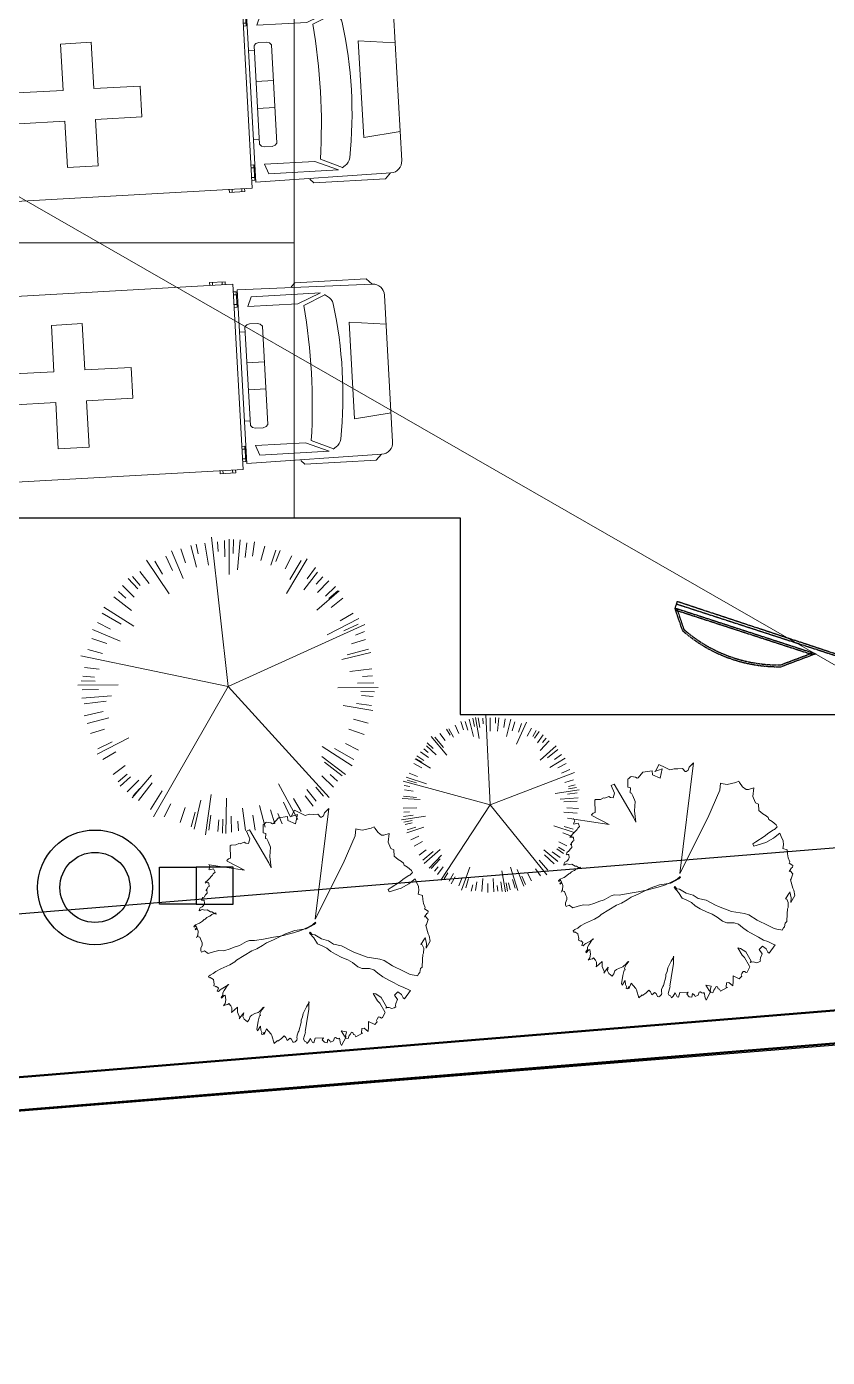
# Model space of a CAD drawing. Header units: millimetres. Extents: x 2402294 to 3337895, y 3394997 to 3969149.
# Drawn here: x 2477265 to 2485420, y 3441571 to 3455118 of the extents above; entities that cross this region are included whole.
import ezdxf

# ---------------------------------------------------------------- set-up
doc = ezdxf.new("R2010")
doc.units = ezdxf.units.MM
doc.header["$MEASUREMENT"] = 0
doc.linetypes.add('HIDDEN', pattern=[0.375, 0.25, -0.125])
for name, color, linetype in [('2', 2, 'HIDDEN'), ('EP', 20, 'Continuous'), ('FANCE', 25, 'Continuous'), ('ups wire', 3, 'Continuous')]:
    doc.layers.add(name, color=color, linetype=linetype)
for name, color, linetype, lineweight in [('Boundary', 250, 'Continuous', 50), ('electrical poles', 10, 'Continuous', 5), ('Furniture Hospital-0.09', 44, 'Continuous', 9), ('greenery', 82, 'Continuous', 5), ('landscape', 155, 'Continuous', 20), ('planters', 107, 'Continuous', 20)]:
    doc.layers.add(name, color=color, linetype=linetype, lineweight=lineweight)

# ---------------------------------------------------------------- blocks, each defined once
blk = doc.blocks.new('PLANT-48-flat-9-flat-1-flat-1-flat-1')
at = {"layer": 'greenery', "ltscale": 5}
for p, q in [((36, -19), (-133, 1501)), ((-421, 1080), (-540, 1361)), ((-443, 1380), (-398, 1239)), ((-343, 1414), (-286, 1196)), ((-290, 1428), (-269, 1331)), ((-200, 1439), (-163, 1215)), ((-71, 1452), (-65, 1353)), ((1, 1467), (3, 1301)), ((46, 1119), (49, 1481)), ((93, 1475), (88, 1334)), ((134, 1169), (159, 1473)), ((229, 1443), (209, 1292)), ((306, 1454), (284, 1307)), ((411, 1410), (371, 1261)), ((524, 1367), (471, 1214)), ((567, 1364), (522, 1254)), ((-565, 924), (-794, 1266)), ((-709, 1257), (-632, 1123)), ((-599, 1306), (-528, 1161)), ((686, 1309), (618, 1178)), ((630, 928), (841, 1281)), ((781, 1262), (667, 1068)), ((-936, 1099), (-859, 1008)), ((-861, 1152), (-768, 1030)), ((947, 1143), (807, 965)), ((926, 1191), (843, 1077)), ((1000, 1097), (934, 1022)), ((-1039, 1007), (-921, 891)), ((-980, 1078), (-884, 975)), ((939, 756), (1169, 955)), ((1062, 1056), (946, 938)), ((1132, 997), (1030, 901)), ((1154, 953), (1062, 876)), ((-1126, 892), (-948, 753)), ((-1080, 946), (-1005, 880)), ((1206, 878), (1085, 785)), ((-1245, 726), (-1051, 613)), ((-923, 594), (-1228, 789)), ((1311, 726), (1177, 649)), ((-1064, 442), (-1345, 559)), ((-1292, 632), (-1161, 564)), ((36, -19), (1429, 611)), ((1046, 505), (1367, 672)), ((1361, 616), (1215, 545)), ((-1350, 470), (-1197, 417)), ((1435, 460), (1293, 415)), ((1427, 539), (1334, 504)), ((36, -19), (-1462, 291)), ((-1393, 356), (-1244, 317)), ((1196, 255), (1492, 325)), ((1468, 360), (1250, 303)), ((-1426, 175), (-1275, 155)), ((1502, 159), (1277, 131)), ((-1458, 38), (-1317, 34)), ((-1442, 85), (-1323, 75)), ((1521, 16), (1356, 14)), ((1506, 88), (1407, 82)), ((-1082, -4), (-1494, -7)), ((-1151, -114), (-1454, -140)), ((-1450, -53), (-1284, -52)), ((36, -19), (-722, -1347)), ((36, -19), (1065, -1150)), ((1154, -33), (1565, -30)), ((1529, -76), (1389, -71)), ((1513, -122), (1394, -112)), ((-1430, -196), (-1205, -168)), ((1210, -215), (1511, -264)), ((1498, -212), (1346, -192)), ((-1430, -320), (-1237, -276)), ((-1397, -397), (-1179, -340)), ((1464, -394), (1315, -354)), ((-1363, -497), (-1222, -453)), ((1421, -507), (1268, -454)), ((-975, -543), (-1296, -709)), ((-1289, -653), (-1144, -583)), ((995, -632), (1300, -827)), ((1316, -764), (1122, -650)), ((1364, -669), (1232, -601)), ((-1240, -764), (-1106, -686)), ((990, -732), (1234, -915)), ((1198, -930), (1019, -790)), ((-1135, -916), (-1013, -823)), ((-1082, -990), (-991, -913)), ((-1061, -1035), (-958, -938)), ((-742, -922), (-941, -1153)), ((1110, -1045), (992, -929)), ((1151, -983), (1077, -917)), ((-990, -1093), (-874, -975)), ((-929, -1134), (-863, -1060)), ((-875, -1181), (-736, -1002)), ((-754, -1272), (-634, -1082)), ((550, -1012), (747, -1373)), ((932, -1189), (840, -1068)), ((1007, -1137), (930, -1045)), ((-615, -1347), (-547, -1215)), ((-240, -1176), (-309, -1473)), ((-137, -1121), (-192, -1529)), ((20, -1157), (15, -1518)), ((670, -1344), (600, -1198)), ((781, -1294), (703, -1160)), ((902, -1238), (821, -1134)), ((-453, -1404), (-400, -1251)), ((-340, -1447), (-300, -1298)), ((-158, -1481), (-138, -1329)), ((70, -1504), (69, -1339)), ((213, -1485), (185, -1260)), ((314, -1481), (288, -1331)), ((414, -1451), (357, -1233)), ((514, -1418), (470, -1276)), ((587, -1417), (542, -1314)), ((-68, -1496), (-58, -1377)), ((-21, -1512), (-17, -1372)), ((142, -1489), (136, -1390))]:
    blk.add_line(p, q, dxfattribs=at)
blk = doc.blocks.new('PLANT-48-flat-8-flat-1-flat-3-flat-1')
at = {"layer": 'greenery', "ltscale": 5}
for p, q in [((-533, 1387), (-488, 1246)), ((-456, 1388), (-412, 1242)), ((-318, 1133), (-391, 1429)), ((-326, 1442), (-299, 1303)), ((-223, 1098), (-284, 1455)), ((-235, 1448), (-209, 1284)), ((-161, 1445), (-151, 1346)), ((-32, -24), (-108, 1503)), ((-32, 1452), (-33, 1226)), ((59, 1456), (54, 1357)), ((114, 1450), (92, 1226)), ((218, 1433), (196, 1286)), ((244, 1133), (317, 1429)), ((383, 1385), (337, 1230)), ((411, 1002), (582, 1376)), ((-769, 817), (-1034, 1131)), ((-886, 1183), (-797, 1064)), ((-777, 1257), (-715, 1155)), ((-735, 1266), (-658, 1124)), ((-630, 1327), (-567, 1186)), ((500, 1354), (445, 1209)), ((667, 1274), (595, 1139)), ((749, 1234), (688, 1132)), ((796, 1220), (717, 1103)), ((865, 1160), (768, 1026)), ((-1162, 924), (-1085, 861)), ((-1117, 978), (-951, 824)), ((-1103, 1028), (-1003, 929)), ((-972, 1121), (-828, 948)), ((970, 1060), (816, 894)), ((817, 733), (1087, 974)), ((915, 1105), (853, 1029)), ((1113, 915), (940, 772)), ((-1048, 597), (-1306, 757)), ((-1290, 757), (-1188, 696)), ((-1276, 805), (-1160, 726)), ((-1216, 874), (-1083, 776)), ((980, 605), (1239, 766)), ((1175, 829), (1056, 741)), ((1258, 678), (1116, 602)), ((-1410, 509), (-1266, 453)), ((-1331, 675), (-1196, 603)), ((-32, -24), (1397, 520)), ((1319, 573), (1177, 510)), ((-32, -24), (-1508, 376)), ((-1495, 305), (-1397, 286)), ((-1490, 226), (-1343, 205)), ((-1113, 333), (-1457, 446)), ((-1441, 391), (-1286, 345)), ((1069, 168), (1476, 230)), ((1380, 399), (1234, 355)), ((1410, 313), (1294, 284)), ((1433, 270), (1295, 243)), ((-1221, 62), (-1525, 84)), ((-1506, 122), (-1282, 100)), ((1154, 70), (1458, 93)), ((1443, 34), (1217, 25)), ((1440, 178), (1276, 153)), ((-1134, -216), (-1541, -278)), ((-1508, -82), (-1281, -74)), ((-1504, -226), (-1341, -201)), ((-1501, -153), (-1402, -143)), ((-32, -24), (-869, -1304)), ((-32, -24), (927, -1216)), ((1442, -170), (1218, -149)), ((1463, -89), (1265, -76)), ((-1498, -318), (-1360, -291)), ((-1475, -361), (-1359, -332)), ((-1161, -404), (-1450, -500)), ((-1445, -448), (-1298, -404)), ((1048, -381), (1392, -494)), ((1377, -440), (1222, -393)), ((1425, -274), (1278, -253)), ((-1383, -622), (-1242, -559)), ((-1322, -727), (-1180, -650)), ((1266, -723), (1131, -651)), ((1346, -557), (1201, -502)), ((-1240, -878), (-1121, -789)), ((-1178, -963), (-1004, -820)), ((-882, -782), (-1152, -1023)), ((-861, -880), (-1072, -1100)), ((879, -792), (1112, -989)), ((1052, -1027), (886, -872)), ((1152, -922), (1018, -824)), ((1212, -853), (1095, -774)), ((1226, -806), (1123, -744)), ((-1035, -1108), (-880, -942)), ((-980, -1154), (-917, -1077)), ((-930, -1208), (-832, -1075)), ((-382, -1086), (-519, -1474)), ((313, -1085), (433, -1479)), ((424, -1123), (539, -1405)), ((821, -1232), (733, -1113)), ((947, -1136), (798, -967)), ((1097, -972), (1020, -909)), ((-814, -1282), (-752, -1180)), ((-732, -1323), (-659, -1188)), ((-694, -1366), (-630, -1250)), ((-565, -1402), (-510, -1257)), ((-448, -1433), (-401, -1278)), ((-283, -1482), (-261, -1335)), ((-178, -1498), (-157, -1274)), ((26, -1500), (17, -1273)), ((170, -1496), (145, -1333)), ((164, -1145), (227, -1501)), ((261, -1490), (235, -1351)), ((305, -1466), (276, -1351)), ((391, -1437), (347, -1290)), ((565, -1375), (502, -1234)), ((670, -1314), (593, -1172)), ((-354, -1492), (-326, -1384)), ((-75, -1512), (-72, -1360)), ((96, -1493), (86, -1394))]:
    blk.add_line(p, q, dxfattribs=at)
blk = doc.blocks.new('A$C01AF3ADE')
at = {"layer": 'Furniture Hospital-0.09'}
for p, q in [((15, 975), (1815, 975)), ((15, 15), (15, 975)), ((135, 990), (55, 990)), ((55, 990), (55, 975)), ((70, 990), (70, 975)), ((120, 975), (120, 990)), ((135, 975), (135, 990)), ((1695, 975), (1695, 990)), ((1695, 990), (1775, 990)), ((1710, 975), (1710, 990)), ((1760, 990), (1760, 975)), ((1775, 990), (1775, 975)), ((1815, 975), (1815, 15)), ((2115, 945), (2135, 965)), ((2135, 965), (2505, 965)), ((2505, 965), (2534.2, 935.8)), ((0, 935), (0, 855)), ((15, 935), (0, 935)), ((15, 920), (0, 920)), ((1815, 935), (1830, 935)), ((1815, 920), (1830, 920)), ((1830, 935), (1830, 855)), ((1835, 945), (2535.8, 935.8)), ((1835, 45), (1835, 945)), ((1885, 855), (1905, 905)), ((1905, 905), (2265, 905)), ((2265, 905), (2145, 855)), ((2285, 895), (2300.8, 884.9)), ((0, 870), (15, 870)), ((0, 855), (15, 855)), ((1830, 870), (1815, 870)), ((1830, 855), (1815, 855)), ((2145, 855), (1885, 855)), ((2175, 845), (2287.7, 893.3)), ((2595, 875.8), (2595, 114.2)), ((865, 815), (1025, 815)), ((865, 575), (865, 815)), ((1025, 815), (1025, 575)), ((1865, 750.8), (1875, 760.8)), ((1875, 760.8), (1890, 765.8)), ((1890, 765.8), (1930, 765.8)), ((1945, 760.8), (1930, 765.8)), ((1955, 750.8), (1945, 760.8)), ((1835, 725), (1865, 725)), ((1865, 750), (1865, 240)), ((1955, 750), (1955, 240)), ((2405, 745), (2595, 725)), ((2405, 745), (2405, 245)), ((625, 575), (865, 575)), ((625, 415), (625, 575)), ((1025, 575), (1265, 575)), ((1265, 575), (1265, 415)), ((1955, 565), (1865, 565)), ((865, 415), (625, 415)), ((865, 175), (865, 415)), ((1025, 415), (1025, 175)), ((1265, 415), (1025, 415)), ((1955, 425), (1865, 425)), ((1835, 265), (1865, 265)), ((1865, 240), (1875, 230)), ((1875, 230), (1890, 225)), ((1890, 225), (1930, 225)), ((1945, 230), (1930, 225)), ((1955, 240), (1945, 230)), ((2405, 245), (2595, 265)), ((1025, 175), (865, 175)), ((2175, 145), (2287.7, 96.7)), ((0, 135), (15, 135)), ((0, 55), (0, 135)), ((0, 120), (15, 120)), ((15, 70), (0, 70)), ((1830, 135), (1815, 135)), ((1830, 120), (1815, 120)), ((1815, 70), (1830, 70)), ((1830, 55), (1830, 135)), ((1885, 135), (1905, 85)), ((2145, 135), (1885, 135)), ((1905, 85), (2265, 85)), ((2265, 85), (2145, 135)), ((2285, 95), (2300.8, 105.1)), ((15, 55), (0, 55)), ((1815, 15), (15, 15)), ((55, 0), (55, 15)), ((135, 0), (55, 0)), ((70, 0), (70, 15)), ((120, 15), (120, 0)), ((135, 15), (135, 0)), ((1695, 15), (1695, 0)), ((1695, 0), (1775, 0)), ((1710, 15), (1710, 0)), ((1760, 0), (1760, 15)), ((1775, 0), (1775, 15)), ((1815, 55), (1830, 55)), ((1835, 45), (2535.8, 54.2)), ((2115, 45), (2135, 25)), ((2135, 25), (2505, 25)), ((2505, 25), (2534.2, 54.2))]:
    blk.add_line(p, q, dxfattribs=at)
for centre, radius, start, end in [((2535, 875.8), 60, 0, 89.24615), ((-877.5, 495), 3072.5, 353.45902, 6.54098), ((2268.6, 834.3), 60, 10.7953, 57.52881), ((103.2, 495), 2251.8, 351.04413, 8.95587), ((2268.6, 155.7), 60, 302.47119, 349.2047), ((2535, 114.2), 60, 270.75385, 0)]:
    blk.add_arc(centre, radius, start, end, dxfattribs=at)
blk = doc.blocks.new('tr-flat-10-flat-1-flat-1-flat-1')
at = {"layer": 'greenery', "color": 3, "ltscale": 5}
for p, q in [((473798, -1752975), (473765, -1753041)), ((473798, -1752975), (473765, -1753041)), ((473861, -1753007), (473798, -1752975)), ((473861, -1753007), (473798, -1752975)), ((474011, -1754084), (474148, -1752958)), ((474011, -1754084), (474148, -1752958)), ((474148, -1752958), (474105, -1753002)), ((474148, -1752958), (474105, -1753002)), ((474148, -1752958), (474148, -1752958)), ((474148, -1752958), (474148, -1752958)), ((473490, -1753118), (473480, -1753123)), ((473490, -1753118), (473480, -1753123)), ((473480, -1753123), (473480, -1753207)), ((473480, -1753123), (473480, -1753207)), ((473480, -1753123), (473480, -1753123)), ((473480, -1753123), (473480, -1753123)), ((473508, -1753102), (473490, -1753118)), ((473508, -1753102), (473490, -1753118)), ((473518, -1753098), (473508, -1753102)), ((473518, -1753098), (473508, -1753102)), ((473559, -1753105), (473518, -1753098)), ((473559, -1753105), (473518, -1753098)), ((473575, -1753115), (473559, -1753105)), ((473575, -1753115), (473559, -1753105)), ((473586, -1753111), (473575, -1753115)), ((473586, -1753111), (473575, -1753115)), ((473635, -1753055), (473586, -1753111)), ((473635, -1753055), (473586, -1753111)), ((473727, -1753040), (473635, -1753055)), ((473727, -1753040), (473635, -1753055)), ((473733, -1753080), (473727, -1753040)), ((473733, -1753080), (473727, -1753040)), ((473809, -1753114), (473733, -1753080)), ((473809, -1753114), (473733, -1753080)), ((473754, -1753045), (473830, -1753021)), ((473754, -1753045), (473830, -1753021)), ((473765, -1753041), (473754, -1753045)), ((473765, -1753041), (473754, -1753045)), ((473754, -1753045), (473754, -1753045)), ((473754, -1753045), (473754, -1753045)), ((473830, -1753021), (473809, -1753114)), ((473830, -1753021), (473809, -1753114)), ((473908, -1753029), (473861, -1753007)), ((473908, -1753029), (473861, -1753007)), ((473952, -1753018), (473908, -1753029)), ((473952, -1753018), (473908, -1753029)), ((473989, -1753019), (473952, -1753018)), ((473989, -1753019), (473952, -1753018)), ((474037, -1753015), (473989, -1753019)), ((474037, -1753015), (473989, -1753019)), ((474063, -1753046), (474037, -1753015)), ((474063, -1753046), (474037, -1753015)), ((474076, -1753048), (474063, -1753046)), ((474076, -1753048), (474063, -1753046)), ((474094, -1753032), (474076, -1753048)), ((474094, -1753032), (474076, -1753048)), ((474105, -1753002), (474094, -1753032)), ((474105, -1753002), (474094, -1753032)), ((473342, -1753175), (473311, -1753188)), ((473342, -1753175), (473311, -1753188)), ((473311, -1753188), (473346, -1753266)), ((473311, -1753188), (473346, -1753266)), ((473311, -1753188), (473311, -1753188)), ((473311, -1753188), (473311, -1753188)), ((473346, -1753266), (473330, -1753315)), ((473346, -1753266), (473330, -1753315)), ((473539, -1753512), (473342, -1753175)), ((473539, -1753512), (473342, -1753175)), ((473342, -1753175), (473342, -1753175)), ((473342, -1753175), (473342, -1753175)), ((473480, -1753207), (473507, -1753213)), ((473480, -1753207), (473507, -1753213)), ((473507, -1753213), (473505, -1753264)), ((473507, -1753213), (473505, -1753264)), ((473505, -1753264), (473518, -1753267)), ((473505, -1753264), (473518, -1753267)), ((473518, -1753267), (473531, -1753295)), ((473518, -1753267), (473531, -1753295)), ((474418, -1753238), (474295, -1753520)), ((474418, -1753238), (474295, -1753520)), ((474424, -1753167), (474418, -1753238)), ((474424, -1753167), (474418, -1753238)), ((474424, -1753167), (474424, -1753167)), ((474424, -1753167), (474424, -1753167)), ((474451, -1753172), (474424, -1753167)), ((474424, -1753167), (474424, -1753167)), ((474424, -1753167), (474424, -1753167)), ((474451, -1753172), (474424, -1753167)), ((474491, -1753180), (474451, -1753172)), ((474491, -1753180), (474451, -1753172)), ((474536, -1753169), (474491, -1753180)), ((474536, -1753169), (474491, -1753180)), ((474580, -1753158), (474536, -1753169)), ((474580, -1753158), (474536, -1753169)), ((474536, -1753169), (474536, -1753169)), ((474536, -1753169), (474536, -1753169)), ((474611, -1753145), (474580, -1753158)), ((474611, -1753145), (474580, -1753158)), ((474618, -1753159), (474611, -1753145)), ((474618, -1753159), (474611, -1753145)), ((474650, -1753204), (474618, -1753159)), ((474650, -1753204), (474618, -1753159)), ((474686, -1753231), (474650, -1753204)), ((474686, -1753231), (474650, -1753204)), ((474710, -1753229), (474686, -1753231)), ((474710, -1753229), (474686, -1753231)), ((474765, -1753213), (474710, -1753229)), ((474765, -1753213), (474710, -1753229)), ((474754, -1753302), (474765, -1753213)), ((474754, -1753302), (474765, -1753213)), ((473153, -1753333), (473143, -1753338)), ((473153, -1753333), (473143, -1753338)), ((473143, -1753338), (473148, -1753463)), ((473143, -1753338), (473148, -1753463)), ((473201, -1753330), (473153, -1753333)), ((473201, -1753330), (473153, -1753333)), ((473232, -1753316), (473201, -1753330)), ((473232, -1753316), (473201, -1753330)), ((473245, -1753319), (473232, -1753316)), ((473245, -1753319), (473232, -1753316)), ((473287, -1753301), (473245, -1753319)), ((473287, -1753301), (473245, -1753319)), ((473303, -1753310), (473287, -1753301)), ((473303, -1753310), (473287, -1753301)), ((473330, -1753315), (473303, -1753310)), ((473330, -1753315), (473303, -1753310)), ((473531, -1753295), (473556, -1753352)), ((473531, -1753295), (473556, -1753352)), ((473556, -1753352), (473548, -1753448)), ((473556, -1753352), (473548, -1753448)), ((474761, -1753317), (474754, -1753302)), ((474761, -1753317), (474754, -1753302)), ((474782, -1753366), (474761, -1753317)), ((474782, -1753366), (474761, -1753317)), ((474812, -1753379), (474782, -1753366)), ((474812, -1753379), (474782, -1753366)), ((474816, -1753444), (474812, -1753379)), ((474816, -1753444), (474812, -1753379)), ((472928, -1753525), (472941, -1753553)), ((472932, -1753532), (472928, -1753525)), ((472928, -1753525), (472941, -1753553)), ((472932, -1753532), (472928, -1753525)), ((473289, -1753587), (472932, -1753532)), ((473289, -1753587), (472932, -1753532)), ((473127, -1753472), (473110, -1753488)), ((473127, -1753472), (473110, -1753488)), ((473110, -1753488), (473113, -1753495)), ((473110, -1753488), (473113, -1753495)), ((473113, -1753495), (473289, -1753587)), ((473113, -1753495), (473289, -1753587)), ((473148, -1753463), (473127, -1753472)), ((473148, -1753463), (473127, -1753472)), ((473561, -1753562), (473539, -1753512)), ((473561, -1753562), (473539, -1753512)), ((473548, -1753448), (473561, -1753562)), ((473548, -1753448), (473561, -1753562)), ((474295, -1753520), (474011, -1754084)), ((474295, -1753520), (474011, -1754084)), ((474856, -1753478), (474816, -1753444)), ((474856, -1753478), (474816, -1753444)), ((474889, -1753497), (474856, -1753478)), ((474889, -1753497), (474856, -1753478)), ((474909, -1753514), (474889, -1753497)), ((474909, -1753514), (474889, -1753497)), ((474918, -1753536), (474909, -1753514)), ((474918, -1753536), (474909, -1753514)), ((474951, -1753555), (474918, -1753536)), ((474951, -1753555), (474918, -1753536)), ((472965, -1753636), (472922, -1753680)), ((472965, -1753636), (472922, -1753680)), ((472941, -1753553), (472926, -1753576)), ((472941, -1753553), (472926, -1753576)), ((472926, -1753576), (472930, -1753584)), ((472926, -1753576), (472930, -1753584)), ((472930, -1753584), (472974, -1753573)), ((472930, -1753584), (472974, -1753573)), ((472972, -1753624), (472965, -1753636)), ((472972, -1753624), (472965, -1753636)), ((472965, -1753636), (472965, -1753636)), ((472965, -1753636), (472965, -1753636)), ((472990, -1753608), (472972, -1753624)), ((472990, -1753608), (472972, -1753624)), ((472974, -1753573), (472977, -1753580)), ((472974, -1753573), (472977, -1753580)), ((472977, -1753580), (472990, -1753608)), ((472977, -1753580), (472990, -1753608)), ((474870, -1753709), (474916, -1753672)), ((474870, -1753709), (474916, -1753672)), ((474916, -1753672), (474965, -1753642)), ((474916, -1753672), (474965, -1753642)), ((474990, -1753589), (474951, -1753555)), ((474990, -1753589), (474951, -1753555)), ((474965, -1753642), (474975, -1753638)), ((474965, -1753642), (474975, -1753638)), ((474975, -1753638), (475000, -1753610)), ((474975, -1753638), (475000, -1753610)), ((475028, -1753674), (474982, -1753711)), ((475028, -1753674), (474982, -1753711)), ((475000, -1753610), (474990, -1753589)), ((475000, -1753610), (474990, -1753589)), ((475043, -1753709), (475028, -1753674)), ((475043, -1753709), (475028, -1753674)), ((472922, -1753680), (472890, -1753719)), ((472922, -1753680), (472890, -1753719)), ((472894, -1753701), (472914, -1753717)), ((472894, -1753701), (472914, -1753717)), ((472905, -1753781), (472897, -1753792)), ((472905, -1753781), (472897, -1753792)), ((472897, -1753792), (472908, -1753788)), ((472897, -1753792), (472908, -1753788)), ((472919, -1753757), (472905, -1753781)), ((472919, -1753757), (472905, -1753781)), ((472905, -1753781), (472905, -1753781)), ((472905, -1753781), (472905, -1753781)), ((472908, -1753788), (472910, -1753821)), ((472908, -1753788), (472910, -1753821)), ((472914, -1753717), (472924, -1753713)), ((472914, -1753717), (472924, -1753713)), ((472914, -1753717), (472914, -1753717)), ((472914, -1753717), (472914, -1753717)), ((472930, -1753753), (472919, -1753757)), ((472930, -1753753), (472919, -1753757)), ((472919, -1753757), (472919, -1753757)), ((472919, -1753757), (472919, -1753757)), ((472919, -1753757), (472919, -1753757)), ((472919, -1753757), (472919, -1753757)), ((472919, -1753757), (472919, -1753757)), ((472919, -1753757), (472919, -1753757)), ((472924, -1753713), (472927, -1753720)), ((472924, -1753713), (472924, -1753713)), ((472924, -1753713), (472927, -1753720)), ((472924, -1753713), (472924, -1753713)), ((472927, -1753720), (472930, -1753753)), ((472927, -1753720), (472930, -1753753)), ((474755, -1753784), (474783, -1753764)), ((474755, -1753784), (474783, -1753764)), ((474765, -1753806), (474755, -1753784)), ((474765, -1753806), (474755, -1753784)), ((474885, -1753770), (474765, -1753806)), ((474885, -1753770), (474765, -1753806)), ((474783, -1753764), (474870, -1753709)), ((474783, -1753764), (474870, -1753709)), ((474965, -1753727), (474885, -1753770)), ((474965, -1753727), (474885, -1753770)), ((474982, -1753711), (474965, -1753727)), ((474982, -1753711), (474965, -1753727)), ((475062, -1753752), (475043, -1753709)), ((475062, -1753752), (475043, -1753709)), ((475059, -1753830), (475067, -1753792)), ((475059, -1753830), (475067, -1753792)), ((475067, -1753792), (475062, -1753752)), ((475067, -1753792), (475062, -1753752)), ((472860, -1753876), (472853, -1753888)), ((472860, -1753876), (472853, -1753888)), ((472853, -1753888), (472856, -1753895)), ((472853, -1753888), (472856, -1753895)), ((472856, -1753895), (472866, -1753891)), ((472856, -1753895), (472866, -1753891)), ((472856, -1753895), (472856, -1753895)), ((472856, -1753895), (472856, -1753895)), ((472867, -1753865), (472860, -1753876)), ((472867, -1753865), (472860, -1753876)), ((472866, -1753891), (472880, -1753893)), ((472866, -1753891), (472866, -1753891)), ((472866, -1753891), (472880, -1753893)), ((472866, -1753891), (472866, -1753891)), ((472878, -1753860), (472867, -1753865)), ((472878, -1753860), (472867, -1753865)), ((472875, -1753938), (472868, -1753949)), ((472875, -1753938), (472868, -1753949)), ((472882, -1753926), (472875, -1753938)), ((472882, -1753926), (472875, -1753938)), ((472892, -1753837), (472878, -1753860)), ((472892, -1753837), (472878, -1753860)), ((472880, -1753893), (472882, -1753926)), ((472880, -1753893), (472882, -1753926)), ((472882, -1753926), (472882, -1753926)), ((472882, -1753926), (472882, -1753926)), ((472910, -1753821), (472892, -1753837)), ((472910, -1753821), (472892, -1753837)), ((475102, -1753844), (475059, -1753830)), ((475102, -1753844), (475059, -1753830)), ((475107, -1753884), (475102, -1753844)), ((475107, -1753884), (475102, -1753844)), ((475113, -1753925), (475107, -1753884)), ((475113, -1753925), (475107, -1753884)), ((475131, -1753967), (475113, -1753925)), ((475131, -1753967), (475113, -1753925)), ((472832, -1753982), (472828, -1754000)), ((472832, -1753982), (472828, -1754000)), ((472828, -1754000), (472839, -1753996)), ((472828, -1754000), (472839, -1753996)), ((472840, -1753970), (472832, -1753982)), ((472840, -1753970), (472832, -1753982)), ((472832, -1753982), (472832, -1753982)), ((472832, -1753982), (472832, -1753982)), ((472839, -1753996), (472849, -1753991)), ((472839, -1753996), (472849, -1753991)), ((472860, -1753961), (472840, -1753970)), ((472860, -1753961), (472840, -1753970)), ((472849, -1753991), (472859, -1753987)), ((472849, -1753991), (472859, -1753987)), ((472849, -1753991), (472849, -1753991)), ((472849, -1753991), (472849, -1753991)), ((472859, -1753987), (472886, -1753992)), ((472859, -1753987), (472886, -1753992)), ((472868, -1753949), (472860, -1753961)), ((472868, -1753949), (472860, -1753961)), ((472886, -1753992), (472910, -1753990)), ((472886, -1753992), (472910, -1753990)), ((472907, -1754068), (472889, -1754084)), ((472907, -1754068), (472889, -1754084)), ((472928, -1754059), (472907, -1754068)), ((472928, -1754059), (472907, -1754068)), ((472910, -1753990), (472927, -1754000)), ((472910, -1753990), (472927, -1754000)), ((472927, -1754000), (472943, -1754009)), ((472927, -1754000), (472943, -1754009)), ((472938, -1754054), (472928, -1754059)), ((472938, -1754054), (472928, -1754059)), ((472928, -1754059), (472928, -1754059)), ((472928, -1754059), (472928, -1754059)), ((472956, -1754038), (472938, -1754054)), ((472956, -1754038), (472938, -1754054)), ((472943, -1754009), (472957, -1754012)), ((472943, -1754009), (472957, -1754012)), ((472997, -1754020), (472956, -1754038)), ((472997, -1754020), (472956, -1754038)), ((472957, -1754012), (472990, -1754031)), ((472957, -1754012), (472990, -1754031)), ((472990, -1754031), (473003, -1754034)), ((472990, -1754031), (473003, -1754034)), ((472997, -1754020), (472997, -1754020)), ((473003, -1754034), (472997, -1754020)), ((472997, -1754020), (472997, -1754020)), ((473003, -1754034), (472997, -1754020)), ((475124, -1753979), (475131, -1753967)), ((475124, -1753979), (475131, -1753967)), ((475160, -1754005), (475124, -1753979)), ((475160, -1754005), (475124, -1753979)), ((475124, -1754063), (475146, -1754029)), ((475124, -1754063), (475146, -1754029)), ((475134, -1754059), (475124, -1754063)), ((475134, -1754059), (475124, -1754063)), ((475160, -1754090), (475134, -1754059)), ((475160, -1754090), (475134, -1754059)), ((475146, -1754029), (475156, -1754024)), ((475146, -1754029), (475156, -1754024)), ((475156, -1754024), (475160, -1754005)), ((475156, -1754024), (475160, -1754005)), ((472792, -1754143), (472774, -1754159)), ((472792, -1754143), (472774, -1754159)), ((472774, -1754159), (472778, -1754166)), ((472774, -1754159), (472778, -1754166)), ((472778, -1754166), (472788, -1754162)), ((472778, -1754166), (472788, -1754162)), ((472804, -1754172), (472787, -1754188)), ((472804, -1754172), (472787, -1754188)), ((472787, -1754188), (472790, -1754195)), ((472787, -1754188), (472790, -1754195)), ((472788, -1754162), (472795, -1754150)), ((472788, -1754162), (472795, -1754150)), ((472790, -1754195), (472808, -1754179)), ((472790, -1754195), (472808, -1754179)), ((472823, -1754130), (472792, -1754143)), ((472823, -1754130), (472792, -1754143)), ((472795, -1754150), (472798, -1754157)), ((472795, -1754150), (472798, -1754157)), ((472798, -1754157), (472804, -1754172)), ((472798, -1754157), (472804, -1754172)), ((472808, -1754179), (472820, -1754207)), ((472808, -1754179), (472820, -1754207)), ((472820, -1754207), (472815, -1754252)), ((472820, -1754207), (472815, -1754252)), ((472833, -1754125), (472823, -1754130)), ((472833, -1754125), (472823, -1754130)), ((472861, -1754104), (472833, -1754125)), ((472861, -1754104), (472833, -1754125)), ((472879, -1754088), (472861, -1754104)), ((472879, -1754088), (472861, -1754104)), ((472889, -1754084), (472879, -1754088)), ((472889, -1754084), (472879, -1754088)), ((473803, -1754201), (473707, -1754234)), ((473803, -1754201), (473707, -1754234)), ((473789, -1754224), (473864, -1754199)), ((473789, -1754224), (473864, -1754199)), ((473919, -1754184), (473803, -1754201)), ((473919, -1754184), (473803, -1754201)), ((473864, -1754199), (473937, -1754168)), ((473864, -1754199), (473937, -1754168)), ((473999, -1754140), (473919, -1754184)), ((473999, -1754140), (473919, -1754184)), ((473937, -1754168), (473985, -1754138)), ((473937, -1754168), (473985, -1754138)), ((473951, -1754229), (473959, -1754217)), ((473951, -1754229), (473959, -1754217)), ((473959, -1754217), (473981, -1754241)), ((473959, -1754217), (473981, -1754241)), ((473985, -1754138), (474013, -1754117)), ((473985, -1754138), (474013, -1754117)), ((474017, -1754124), (473999, -1754140)), ((474017, -1754124), (473999, -1754140)), ((474013, -1754117), (474017, -1754124)), ((474013, -1754117), (474017, -1754124)), ((475138, -1754151), (475145, -1754139)), ((475138, -1754151), (475145, -1754139)), ((475138, -1754151), (475138, -1754151)), ((475161, -1754233), (475138, -1754151)), ((475138, -1754151), (475138, -1754151)), ((475161, -1754233), (475138, -1754151)), ((475145, -1754139), (475160, -1754090)), ((475145, -1754139), (475160, -1754090)), ((475160, -1754090), (475160, -1754090)), ((475160, -1754090), (475160, -1754090)), ((475160, -1754090), (475160, -1754090)), ((475160, -1754090), (475160, -1754090)), ((472800, -1754275), (472808, -1754263)), ((472808, -1754263), (472800, -1754275)), ((472800, -1754275), (472808, -1754263)), ((472808, -1754263), (472800, -1754275)), ((472815, -1754252), (472808, -1754263)), ((472815, -1754252), (472808, -1754263)), ((472808, -1754263), (472834, -1754269)), ((472808, -1754263), (472834, -1754269)), ((472834, -1754269), (472850, -1754304)), ((472834, -1754269), (472850, -1754304)), ((472858, -1754351), (472847, -1754382)), ((472858, -1754351), (472847, -1754382)), ((472850, -1754304), (472859, -1754325)), ((472850, -1754304), (472859, -1754325)), ((472859, -1754325), (472858, -1754351)), ((472859, -1754325), (472858, -1754351)), ((473241, -1754353), (473311, -1754314)), ((473241, -1754353), (473311, -1754314)), ((473311, -1754314), (473342, -1754301)), ((473311, -1754314), (473342, -1754301)), ((473342, -1754301), (473392, -1754304)), ((473342, -1754301), (473392, -1754304)), ((473392, -1754304), (473485, -1754289)), ((473392, -1754304), (473485, -1754289)), ((473475, -1754352), (473416, -1754387)), ((473475, -1754352), (473416, -1754387)), ((473514, -1754327), (473475, -1754352)), ((473514, -1754327), (473475, -1754352)), ((473485, -1754289), (473587, -1754270)), ((473485, -1754289), (473587, -1754270)), ((473586, -1754296), (473514, -1754327)), ((473586, -1754296), (473514, -1754327)), ((473707, -1754234), (473586, -1754296)), ((473707, -1754234), (473586, -1754296)), ((473587, -1754270), (473655, -1754257)), ((473587, -1754270), (473655, -1754257)), ((473655, -1754257), (473689, -1754250)), ((473655, -1754257), (473689, -1754250)), ((473689, -1754250), (473734, -1754239)), ((473689, -1754250), (473734, -1754239)), ((473734, -1754239), (473789, -1754224)), ((473734, -1754239), (473789, -1754224)), ((473997, -1754277), (473951, -1754229)), ((473997, -1754277), (473951, -1754229)), ((473981, -1754241), (474008, -1754246)), ((473981, -1754241), (474008, -1754246)), ((474035, -1754336), (473997, -1754277)), ((474035, -1754336), (473997, -1754277)), ((474008, -1754246), (474075, -1754285)), ((474008, -1754246), (474075, -1754285)), ((474082, -1754358), (474035, -1754336)), ((474082, -1754358), (474035, -1754336)), ((474075, -1754285), (474145, -1754305)), ((474075, -1754285), (474145, -1754305)), ((474145, -1754305), (474198, -1754341)), ((474145, -1754305), (474198, -1754341)), ((474198, -1754341), (474278, -1754357)), ((474198, -1754341), (474278, -1754357)), ((475086, -1754343), (475122, -1754284)), ((475086, -1754343), (475122, -1754284)), ((475099, -1754345), (475086, -1754343)), ((475099, -1754345), (475086, -1754343)), ((475115, -1754381), (475099, -1754345)), ((475115, -1754381), (475099, -1754345)), ((475122, -1754284), (475129, -1754273)), ((475122, -1754284), (475129, -1754273)), ((475129, -1754273), (475144, -1754334)), ((475129, -1754273), (475144, -1754334)), ((475139, -1754379), (475182, -1754309)), ((475139, -1754379), (475182, -1754309)), ((475144, -1754334), (475139, -1754379)), ((475144, -1754334), (475139, -1754379)), ((475171, -1754255), (475161, -1754233)), ((475171, -1754255), (475161, -1754233)), ((475182, -1754309), (475171, -1754255)), ((475182, -1754309), (475171, -1754255)), ((472847, -1754382), (472846, -1754407)), ((472847, -1754382), (472846, -1754407)), ((472846, -1754407), (472852, -1754422)), ((472846, -1754407), (472846, -1754407)), ((472846, -1754407), (472852, -1754422)), ((472846, -1754407), (472846, -1754407)), ((472847, -1754382), (472847, -1754382)), ((472847, -1754382), (472847, -1754382)), ((472852, -1754422), (472883, -1754408)), ((472852, -1754422), (472883, -1754408)), ((472852, -1754422), (472852, -1754422)), ((472852, -1754422), (472852, -1754422)), ((472883, -1754408), (472919, -1754435)), ((472883, -1754408), (472919, -1754435)), ((472919, -1754435), (472974, -1754419)), ((472919, -1754435), (472974, -1754419)), ((472974, -1754419), (473029, -1754404)), ((472974, -1754419), (473029, -1754404)), ((473029, -1754404), (473080, -1754407)), ((473029, -1754404), (473080, -1754407)), ((473080, -1754407), (473145, -1754387)), ((473080, -1754407), (473145, -1754387)), ((473145, -1754387), (473186, -1754369)), ((473145, -1754387), (473186, -1754369)), ((473186, -1754369), (473241, -1754353)), ((473186, -1754369), (473241, -1754353)), ((473364, -1754409), (473208, -1754503)), ((473364, -1754409), (473208, -1754503)), ((473416, -1754387), (473364, -1754409)), ((473416, -1754387), (473364, -1754409)), ((474128, -1754380), (474082, -1754358)), ((474128, -1754380), (474082, -1754358)), ((474168, -1754414), (474128, -1754380)), ((474168, -1754414), (474128, -1754380)), ((474217, -1754443), (474168, -1754414)), ((474217, -1754443), (474168, -1754414)), ((474281, -1754475), (474217, -1754443)), ((474281, -1754475), (474217, -1754443)), ((474278, -1754357), (474375, -1754408)), ((474278, -1754357), (474375, -1754408)), ((474341, -1754499), (474281, -1754475)), ((474341, -1754499), (474281, -1754475)), ((474375, -1754408), (474405, -1754420)), ((474375, -1754408), (474405, -1754420)), ((474405, -1754420), (474538, -1754472)), ((474405, -1754420), (474538, -1754472)), ((474538, -1754472), (474670, -1754491)), ((474538, -1754472), (474670, -1754491)), ((475103, -1754496), (475106, -1754444)), ((475103, -1754496), (475106, -1754444)), ((475106, -1754444), (475113, -1754432)), ((475106, -1754444), (475113, -1754432)), ((475113, -1754432), (475115, -1754381)), ((475113, -1754432), (475115, -1754381)), ((473000, -1754619), (472972, -1754640)), ((473000, -1754619), (472972, -1754640)), ((473049, -1754590), (473000, -1754619)), ((473049, -1754590), (473000, -1754619)), ((473142, -1754549), (473049, -1754590)), ((473142, -1754549), (473049, -1754590)), ((473191, -1754519), (473142, -1754549)), ((473191, -1754519), (473142, -1754549)), ((473208, -1754503), (473191, -1754519)), ((473208, -1754503), (473191, -1754519)), ((474390, -1754528), (474341, -1754499)), ((474390, -1754528), (474341, -1754499)), ((474446, -1754571), (474390, -1754528)), ((474446, -1754571), (474390, -1754528)), ((474490, -1754586), (474446, -1754571)), ((474490, -1754586), (474446, -1754571)), ((474564, -1754588), (474490, -1754586)), ((474564, -1754588), (474490, -1754586)), ((474608, -1754602), (474564, -1754588)), ((474608, -1754602), (474564, -1754588)), ((474647, -1754636), (474608, -1754602)), ((474647, -1754636), (474608, -1754602)), ((474670, -1754491), (474713, -1754506)), ((474670, -1754491), (474713, -1754506)), ((474713, -1754506), (474799, -1754561)), ((474713, -1754506), (474799, -1754561)), ((474799, -1754561), (474909, -1754615)), ((474799, -1754561), (474909, -1754615)), ((474909, -1754615), (474972, -1754646)), ((474909, -1754615), (474972, -1754646)), ((475075, -1754627), (475083, -1754589)), ((475075, -1754627), (475083, -1754589)), ((475083, -1754589), (475100, -1754573)), ((475083, -1754589), (475100, -1754573)), ((475083, -1754589), (475083, -1754589)), ((475083, -1754589), (475083, -1754589)), ((475083, -1754589), (475083, -1754589)), ((475083, -1754589), (475083, -1754589)), ((475100, -1754573), (475103, -1754496)), ((475100, -1754573), (475103, -1754496)), ((475103, -1754496), (475103, -1754496)), ((475103, -1754496), (475103, -1754496)), ((472941, -1754654), (472924, -1754670)), ((472941, -1754654), (472924, -1754670)), ((472924, -1754670), (472930, -1754684)), ((472924, -1754670), (472924, -1754670)), ((472924, -1754670), (472930, -1754684)), ((472924, -1754670), (472924, -1754670)), ((472930, -1754684), (472940, -1754680)), ((472930, -1754684), (472940, -1754680)), ((472940, -1754680), (472973, -1754699)), ((472940, -1754680), (472940, -1754680)), ((472940, -1754680), (472973, -1754699)), ((472940, -1754680), (472940, -1754680)), ((472972, -1754640), (472941, -1754654)), ((472972, -1754640), (472941, -1754654)), ((472973, -1754699), (472982, -1754746)), ((472973, -1754699), (472982, -1754746)), ((472982, -1754746), (472977, -1754765)), ((472982, -1754746), (472977, -1754765)), ((473120, -1754753), (473084, -1754811)), ((473120, -1754753), (473084, -1754811)), ((473103, -1754769), (473131, -1754749)), ((473103, -1754769), (473131, -1754749)), ((473131, -1754749), (473120, -1754753)), ((473131, -1754749), (473120, -1754753)), ((474700, -1754672), (474647, -1754636)), ((474700, -1754672), (474647, -1754636)), ((474766, -1754711), (474700, -1754672)), ((474766, -1754711), (474700, -1754672)), ((474813, -1754733), (474766, -1754711)), ((474813, -1754733), (474766, -1754711)), ((474862, -1754762), (474813, -1754733)), ((474862, -1754762), (474813, -1754733)), ((474972, -1754646), (474999, -1754652)), ((474972, -1754646), (474999, -1754652)), ((474999, -1754652), (475039, -1754659)), ((474999, -1754652), (475039, -1754659)), ((475039, -1754659), (475053, -1754662)), ((475039, -1754659), (475039, -1754659)), ((475039, -1754659), (475053, -1754662)), ((475039, -1754659), (475039, -1754659)), ((475053, -1754662), (475067, -1754639)), ((475053, -1754662), (475067, -1754639)), ((475067, -1754639), (475075, -1754627)), ((475067, -1754639), (475075, -1754627)), ((472977, -1754765), (472991, -1754767)), ((472977, -1754765), (472977, -1754765)), ((472977, -1754765), (472991, -1754767)), ((472977, -1754765), (472977, -1754765)), ((472991, -1754767), (472994, -1754774)), ((472991, -1754767), (472994, -1754774)), ((472994, -1754774), (473004, -1754770)), ((472994, -1754774), (473004, -1754770)), ((473004, -1754770), (473024, -1754787)), ((473004, -1754770), (473024, -1754787)), ((473024, -1754787), (473013, -1754817)), ((473024, -1754787), (473013, -1754817)), ((473013, -1754817), (473026, -1754820)), ((473013, -1754817), (473026, -1754820)), ((473026, -1754820), (473044, -1754804)), ((473026, -1754820), (473044, -1754804)), ((473044, -1754804), (473054, -1754799)), ((473044, -1754804), (473054, -1754799)), ((473054, -1754799), (473103, -1754769)), ((473054, -1754799), (473103, -1754769)), ((473069, -1754860), (473054, -1754884)), ((473069, -1754860), (473054, -1754884)), ((473054, -1754884), (473057, -1754891)), ((473054, -1754884), (473057, -1754891)), ((473057, -1754891), (473082, -1754863)), ((473057, -1754891), (473082, -1754863)), ((473070, -1754835), (473069, -1754860)), ((473070, -1754835), (473069, -1754860)), ((473084, -1754811), (473070, -1754835)), ((473084, -1754811), (473070, -1754835)), ((473082, -1754863), (473092, -1754858)), ((473082, -1754863), (473092, -1754858)), ((473092, -1754858), (473101, -1754906)), ((473092, -1754858), (473101, -1754906)), ((474602, -1754842), (474628, -1754847)), ((474646, -1754916), (474602, -1754842)), ((474602, -1754842), (474628, -1754847)), ((474646, -1754916), (474602, -1754842)), ((474628, -1754847), (474681, -1754884)), ((474628, -1754847), (474681, -1754884)), ((474681, -1754884), (474735, -1754979)), ((474681, -1754884), (474735, -1754979)), ((474818, -1754858), (474853, -1754825)), ((474818, -1754858), (474853, -1754825)), ((474850, -1754903), (474818, -1754858)), ((474850, -1754903), (474818, -1754858)), ((474853, -1754825), (474889, -1754852)), ((474853, -1754825), (474889, -1754852)), ((474906, -1754777), (474862, -1754762)), ((474906, -1754777), (474862, -1754762)), ((474889, -1754852), (474905, -1754887)), ((474889, -1754852), (474905, -1754887)), ((474905, -1754887), (474921, -1754897)), ((474905, -1754887), (474921, -1754897)), ((474969, -1754809), (474906, -1754777)), ((474969, -1754809), (474906, -1754777)), ((474921, -1754897), (474982, -1754811)), ((474921, -1754897), (474982, -1754811)), ((474982, -1754811), (474969, -1754809)), ((474982, -1754811), (474969, -1754809)), ((473092, -1754943), (473078, -1754966)), ((473092, -1754943), (473078, -1754966)), ((473078, -1754966), (473088, -1754962)), ((473078, -1754966), (473088, -1754962)), ((473088, -1754962), (473122, -1754955)), ((473088, -1754962), (473122, -1754955)), ((473101, -1754906), (473092, -1754943)), ((473101, -1754906), (473092, -1754943)), ((473122, -1754955), (473130, -1754944)), ((473122, -1754955), (473130, -1754944)), ((473130, -1754944), (473152, -1754968)), ((473130, -1754944), (473152, -1754968)), ((473152, -1754968), (473162, -1754989)), ((473152, -1754968), (473162, -1754989)), ((473157, -1755034), (473220, -1754981)), ((473157, -1755034), (473220, -1754981)), ((473161, -1755015), (473157, -1755034)), ((473161, -1755015), (473157, -1755034)), ((473162, -1754989), (473161, -1755015)), ((473162, -1754989), (473161, -1755015)), ((473220, -1754981), (473218, -1755032)), ((473220, -1754981), (473218, -1755032)), ((473428, -1755034), (473438, -1755029)), ((473428, -1755034), (473438, -1755029)), ((473438, -1755029), (473456, -1755013)), ((473438, -1755029), (473456, -1755013)), ((473466, -1755008), (473447, -1755050)), ((473466, -1755008), (473447, -1755050)), ((473456, -1755013), (473481, -1754985)), ((473456, -1755013), (473481, -1754985)), ((473456, -1755013), (473456, -1755013)), ((473456, -1755013), (473456, -1755013)), ((473491, -1754981), (473466, -1755008)), ((473491, -1754981), (473466, -1755008)), ((473481, -1754985), (473491, -1754981)), ((473481, -1754985), (473491, -1754981)), ((473888, -1755044), (473921, -1754979)), ((473888, -1755044), (473921, -1754979)), ((473921, -1754979), (473950, -1754932)), ((473921, -1754979), (473950, -1754932)), ((473944, -1755002), (473922, -1755148)), ((473944, -1755002), (473922, -1755148)), ((473946, -1754951), (473944, -1755002)), ((473946, -1754951), (473944, -1755002)), ((473947, -1754925), (473946, -1754951)), ((473947, -1754925), (473946, -1754951)), ((473950, -1754932), (473947, -1754925)), ((473950, -1754932), (473947, -1754925)), ((474669, -1754940), (474646, -1754916)), ((474669, -1754940), (474646, -1754916)), ((474720, -1755028), (474669, -1754940)), ((474720, -1755028), (474669, -1754940)), ((474723, -1755035), (474720, -1755028)), ((474723, -1755035), (474720, -1755028)), ((474735, -1754979), (474728, -1754990)), ((474735, -1754979), (474728, -1754990)), ((474728, -1754990), (474738, -1754986)), ((474728, -1754990), (474738, -1754986)), ((474738, -1754986), (474762, -1754984)), ((474738, -1754986), (474762, -1754984)), ((474762, -1754984), (474792, -1754996)), ((474762, -1754984), (474792, -1754996)), ((474792, -1754996), (474813, -1754987)), ((474792, -1754996), (474813, -1754987)), ((474813, -1754987), (474833, -1754978)), ((474813, -1754987), (474833, -1754978)), ((474827, -1754964), (474831, -1754945)), ((474827, -1754964), (474831, -1754945)), ((474833, -1754978), (474827, -1754964)), ((474833, -1754978), (474827, -1754964)), ((474831, -1754945), (474850, -1754903)), ((474831, -1754945), (474850, -1754903)), ((474831, -1754945), (474831, -1754945)), ((474831, -1754945), (474831, -1754945)), ((473218, -1755032), (473242, -1755089)), ((473218, -1755032), (473242, -1755089)), ((473235, -1755101), (473242, -1755089)), ((473242, -1755089), (473235, -1755101)), ((473235, -1755101), (473242, -1755089)), ((473242, -1755089), (473235, -1755101)), ((473242, -1755089), (473282, -1755038)), ((473242, -1755089), (473282, -1755038)), ((473282, -1755038), (473274, -1755076)), ((473282, -1755038), (473274, -1755076)), ((473274, -1755076), (473280, -1755090)), ((473274, -1755076), (473280, -1755090)), ((473280, -1755090), (473286, -1755104)), ((473280, -1755090), (473286, -1755104)), ((473286, -1755104), (473322, -1755131)), ((473286, -1755104), (473322, -1755131)), ((473322, -1755131), (473329, -1755119)), ((473322, -1755131), (473329, -1755119)), ((473329, -1755119), (473337, -1755107)), ((473329, -1755119), (473337, -1755107)), ((473337, -1755107), (473348, -1755077)), ((473337, -1755107), (473348, -1755077)), ((473348, -1755077), (473366, -1755061)), ((473348, -1755077), (473366, -1755061)), ((473366, -1755061), (473397, -1755047)), ((473366, -1755061), (473397, -1755047)), ((473397, -1755047), (473428, -1755034)), ((473397, -1755047), (473428, -1755034)), ((473431, -1755125), (473417, -1755207)), ((473431, -1755125), (473417, -1755207)), ((473443, -1755069), (473431, -1755125)), ((473443, -1755069), (473431, -1755125)), ((473431, -1755125), (473431, -1755125)), ((473431, -1755125), (473431, -1755125)), ((473454, -1755065), (473443, -1755069)), ((473454, -1755065), (473443, -1755069)), ((473447, -1755050), (473454, -1755065)), ((473447, -1755050), (473454, -1755065)), ((473844, -1755224), (473868, -1755138)), ((473844, -1755224), (473868, -1755138)), ((473868, -1755138), (473869, -1755112)), ((473868, -1755138), (473869, -1755112)), ((473869, -1755112), (473880, -1755081)), ((473869, -1755112), (473880, -1755081)), ((473880, -1755081), (473888, -1755044)), ((473880, -1755081), (473888, -1755044)), ((473922, -1755148), (473916, -1755192)), ((473922, -1755148), (473916, -1755192)), ((474552, -1755152), (474553, -1755126)), ((474552, -1755152), (474553, -1755126)), ((474554, -1755185), (474552, -1755152)), ((474554, -1755185), (474552, -1755152)), ((474553, -1755126), (474616, -1755158)), ((474553, -1755126), (474616, -1755158)), ((474616, -1755158), (474641, -1755130)), ((474616, -1755158), (474641, -1755130)), ((474616, -1755158), (474616, -1755158)), ((474616, -1755158), (474616, -1755158)), ((474635, -1755116), (474642, -1755104)), ((474635, -1755116), (474642, -1755104)), ((474638, -1755123), (474635, -1755116)), ((474638, -1755123), (474635, -1755116)), ((474641, -1755130), (474638, -1755123)), ((474641, -1755130), (474638, -1755123)), ((474642, -1755104), (474656, -1755081)), ((474642, -1755104), (474656, -1755081)), ((474656, -1755081), (474670, -1755083)), ((474656, -1755081), (474670, -1755083)), ((474670, -1755083), (474686, -1755093)), ((474670, -1755083), (474686, -1755093)), ((474686, -1755093), (474697, -1755088)), ((474686, -1755093), (474697, -1755088)), ((474697, -1755088), (474723, -1755035)), ((474697, -1755088), (474723, -1755035)), ((473417, -1755207), (473424, -1755222)), ((473417, -1755207), (473424, -1755222)), ((473424, -1755222), (473453, -1755175)), ((473424, -1755222), (473453, -1755175)), ((473424, -1755222), (473424, -1755222)), ((473424, -1755222), (473424, -1755222)), ((473453, -1755175), (473458, -1755215)), ((473453, -1755175), (473453, -1755175)), ((473453, -1755175), (473458, -1755215)), ((473453, -1755175), (473453, -1755175)), ((473458, -1755215), (473467, -1755236)), ((473458, -1755215), (473467, -1755236)), ((473467, -1755236), (473463, -1755255)), ((473467, -1755236), (473463, -1755255)), ((473463, -1755255), (473476, -1755258)), ((473463, -1755255), (473476, -1755258)), ((473476, -1755258), (473491, -1755235)), ((473476, -1755258), (473491, -1755235)), ((473490, -1755260), (473509, -1755218)), ((473490, -1755260), (473509, -1755218)), ((473491, -1755235), (473490, -1755260)), ((473491, -1755235), (473490, -1755260)), ((473509, -1755218), (473513, -1755200)), ((473509, -1755218), (473513, -1755200)), ((473513, -1755200), (473535, -1755224)), ((473513, -1755200), (473535, -1755224)), ((473535, -1755224), (473561, -1755255)), ((473535, -1755224), (473561, -1755255)), ((473561, -1755255), (473568, -1755269)), ((473561, -1755255), (473568, -1755269)), ((473568, -1755269), (473591, -1755351)), ((473568, -1755269), (473591, -1755351)), ((473630, -1755326), (473668, -1755301)), ((473630, -1755326), (473668, -1755301)), ((473668, -1755301), (473693, -1755273)), ((473668, -1755301), (473693, -1755273)), ((473668, -1755301), (473668, -1755301)), ((473668, -1755301), (473668, -1755301)), ((473693, -1755273), (473712, -1755290)), ((473693, -1755273), (473693, -1755273)), ((473693, -1755273), (473712, -1755290)), ((473693, -1755273), (473693, -1755273)), ((473712, -1755290), (473719, -1755304)), ((473712, -1755290), (473719, -1755304)), ((473735, -1755314), (473753, -1755298)), ((473735, -1755314), (473753, -1755298)), ((473753, -1755298), (473769, -1755308)), ((473753, -1755298), (473753, -1755298)), ((473753, -1755298), (473769, -1755308)), ((473753, -1755298), (473753, -1755298)), ((473823, -1755318), (473827, -1755299)), ((473823, -1755318), (473827, -1755299)), ((473824, -1755292), (473825, -1755266)), ((473824, -1755292), (473825, -1755266)), ((473827, -1755299), (473824, -1755292)), ((473827, -1755299), (473824, -1755292)), ((473825, -1755266), (473837, -1755236)), ((473825, -1755266), (473837, -1755236)), ((473837, -1755236), (473844, -1755224)), ((473837, -1755236), (473844, -1755224)), ((473911, -1755237), (473892, -1755305)), ((473911, -1755237), (473892, -1755305)), ((473916, -1755192), (473908, -1755230)), ((473916, -1755192), (473908, -1755230)), ((473908, -1755230), (473911, -1755237)), ((473908, -1755230), (473911, -1755237)), ((473941, -1755334), (473963, -1755299)), ((473941, -1755334), (473963, -1755299)), ((473963, -1755299), (473972, -1755320)), ((473963, -1755299), (473972, -1755320)), ((473995, -1755344), (474011, -1755295)), ((473995, -1755344), (474011, -1755295)), ((474011, -1755295), (474095, -1755292)), ((474011, -1755295), (474095, -1755292)), ((474095, -1755292), (474088, -1755304)), ((474095, -1755292), (474088, -1755304)), ((474196, -1755324), (474207, -1755294)), ((474196, -1755324), (474207, -1755294)), ((474207, -1755294), (474218, -1755289)), ((474207, -1755294), (474218, -1755289)), ((474218, -1755289), (474234, -1755299)), ((474218, -1755289), (474234, -1755299)), ((474234, -1755299), (474248, -1755302)), ((474234, -1755299), (474248, -1755302)), ((474248, -1755302), (474258, -1755297)), ((474248, -1755302), (474258, -1755297)), ((474258, -1755297), (474269, -1755351)), ((474258, -1755297), (474269, -1755351)), ((474275, -1755222), (474328, -1755233)), ((474310, -1755275), (474275, -1755222)), ((474275, -1755222), (474328, -1755233)), ((474310, -1755275), (474275, -1755222)), ((474279, -1755373), (474326, -1755284)), ((474279, -1755373), (474326, -1755284)), ((474326, -1755284), (474310, -1755275)), ((474326, -1755284), (474310, -1755275)), ((474328, -1755233), (474316, -1755289)), ((474328, -1755233), (474316, -1755289)), ((474316, -1755289), (474319, -1755296)), ((474316, -1755289), (474319, -1755296)), ((474319, -1755296), (474346, -1755301)), ((474319, -1755296), (474346, -1755301)), ((474346, -1755301), (474357, -1755271)), ((474346, -1755301), (474357, -1755271)), ((474357, -1755271), (474365, -1755259)), ((474357, -1755271), (474365, -1755259)), ((474357, -1755271), (474357, -1755271)), ((474357, -1755271), (474357, -1755271)), ((474365, -1755259), (474379, -1755236)), ((474365, -1755259), (474379, -1755236)), ((474379, -1755236), (474393, -1755238)), ((474379, -1755236), (474393, -1755238)), ((474393, -1755238), (474402, -1755260)), ((474393, -1755238), (474402, -1755260)), ((474402, -1755260), (474415, -1755262)), ((474402, -1755260), (474415, -1755262)), ((474415, -1755262), (474425, -1755284)), ((474415, -1755262), (474415, -1755262)), ((474415, -1755262), (474425, -1755284)), ((474415, -1755262), (474415, -1755262)), ((474425, -1755284), (474484, -1755249)), ((474425, -1755284), (474484, -1755249)), ((474481, -1755242), (474486, -1755198)), ((474481, -1755242), (474486, -1755198)), ((474494, -1755245), (474481, -1755242)), ((474494, -1755245), (474481, -1755242)), ((474484, -1755249), (474494, -1755245)), ((474484, -1755249), (474494, -1755245)), ((474486, -1755198), (474509, -1755196)), ((474486, -1755198), (474509, -1755196)), ((474509, -1755196), (474549, -1755229)), ((474509, -1755196), (474549, -1755229)), ((474549, -1755229), (474554, -1755185)), ((474549, -1755229), (474554, -1755185)), ((474549, -1755229), (474549, -1755229)), ((474549, -1755229), (474549, -1755229)), ((473591, -1755351), (473627, -1755319)), ((473591, -1755351), (473627, -1755319)), ((473591, -1755351), (473591, -1755351)), ((473591, -1755351), (473591, -1755351)), ((473627, -1755319), (473630, -1755326)), ((473627, -1755319), (473630, -1755326)), ((473719, -1755304), (473725, -1755319)), ((473719, -1755304), (473725, -1755319)), ((473725, -1755319), (473735, -1755314)), ((473725, -1755319), (473735, -1755314)), ((473769, -1755308), (473773, -1755315)), ((473769, -1755308), (473773, -1755315)), ((473773, -1755315), (473782, -1755336)), ((473773, -1755315), (473782, -1755336)), ((473782, -1755336), (473795, -1755339)), ((473782, -1755336), (473795, -1755339)), ((473795, -1755339), (473806, -1755334)), ((473795, -1755339), (473806, -1755334)), ((473806, -1755334), (473823, -1755318)), ((473806, -1755334), (473823, -1755318)), ((473892, -1755305), (473901, -1755326)), ((473892, -1755305), (473901, -1755326)), ((473901, -1755326), (473914, -1755329)), ((473901, -1755326), (473914, -1755329)), ((473914, -1755329), (473924, -1755350)), ((473914, -1755329), (473924, -1755350)), ((473924, -1755350), (473941, -1755334)), ((473924, -1755350), (473941, -1755334)), ((473972, -1755320), (473982, -1755342)), ((473972, -1755320), (473982, -1755342)), ((473982, -1755342), (473995, -1755344)), ((473982, -1755342), (473995, -1755344)), ((474088, -1755304), (474081, -1755315)), ((474088, -1755304), (474081, -1755315)), ((474081, -1755315), (474104, -1755339)), ((474081, -1755315), (474104, -1755339)), ((474104, -1755339), (474131, -1755344)), ((474104, -1755339), (474131, -1755344)), ((474131, -1755344), (474139, -1755307)), ((474131, -1755344), (474139, -1755307)), ((474139, -1755307), (474159, -1755324)), ((474139, -1755307), (474159, -1755324)), ((474159, -1755324), (474165, -1755338)), ((474159, -1755324), (474165, -1755338)), ((474165, -1755338), (474196, -1755324)), ((474165, -1755338), (474196, -1755324)), ((474269, -1755351), (474279, -1755373)), ((474269, -1755351), (474279, -1755373))]:
    blk.add_line(p, q, dxfattribs=at)
blk = doc.blocks.new('2arm light')
at = {"layer": '2'}
for p, q in [((-609.7, 287), (-615.5, 270.9)), ((-615.5, 270.9), (-257.3, 151.6)), ((-596.4, 213), (-615.5, 270.9)), ((-611.8, 281.2), (-41.2, 91.4)), ((-43, 95.2), (-609.7, 287)), ((611.8, 281.2), (41.2, 91.4)), ((43, 95.2), (609.7, 287)), ((615.5, 270.9), (257.3, 151.6)), ((596.4, 213), (615.5, 270.9)), ((609.7, 287), (615.5, 270.9)), ((-613.7, 265.5), (-264.2, 149.1)), ((-592, 214.4), (-610, 269.1)), ((613.7, 265.5), (264.2, 149.1)), ((592, 214.4), (610, 269.1)), ((-264.3, 153.9), (-345.7, 124)), ((-257.3, 151.6), (-344.9, 119.4)), ((257.3, 151.6), (344.9, 119.4)), ((264.3, 153.9), (345.7, 124)), ((-5.7, -3.4), (-49.5, 97.4)), ((0, 0), (-43, 95.2)), ((0, 0), (43, 95.2)), ((5.7, -3.4), (49.5, 97.4))]:
    blk.add_line(p, q, dxfattribs=at)
for radius in [41.2, 37.6]:
    blk.add_circle((0, 0), radius, dxfattribs=at)
for centre, radius, start, end in [((-350.3, 489.8), 370.5, 228.3571, 270.8306), ((-350.3, 489.8), 365.9, 228.3571, 270.7082), ((350.3, 489.8), 370.5, 269.1694, 311.6429), ((350.3, 489.8), 365.9, 269.2918, 311.6429)]:
    blk.add_arc(centre, radius, start, end, dxfattribs=at)
blk = doc.blocks.new('double arm light')
at = {"layer": 'electrical poles', "lineweight": 0, "ltscale": 3}
for radius in [461, 312]:
    blk.add_circle((0, 0), radius, dxfattribs=at)
at = {"layer": '2', "lineweight": 0, "xscale": 4, "yscale": 4, "zscale": 4}
blk.add_blockref('2arm light', (0, 0), dxfattribs=at)

msp = doc.modelspace()

# ---------------------------------------------------------------- linework, layer by layer
at = {"layer": 'Boundary'}
msp.add_lwpolyline([(2476742.2, 3466831.8), (2476367.2, 3466831.8), (2474117.2, 3465706.8), (2470742.2, 3443559.7), (2493639.2, 3445434.7), (2521764.2, 3447684.7), (2521725.9, 3448017.7), (2493612.2, 3445768.6), (2471137.2, 3443928.2), (2474422.1, 3465484.3), (2476367.2, 3466456.8), (2476742.2, 3466456.8)], dxfattribs=at)
at = {"layer": 'electrical poles', "ltscale": 5}
msp.add_lwpolyline([(2521196.3, 3469640), (2521794.4, 3470952), (2519201.1, 3483452.6), (2513004.7, 3492825.3), (2490647.9, 3492811.3), (2479721.5, 3493030), (2479721.5, 3473886.1), (2479721.5, 3464277.2), (2473239.3, 3455653), (2486336.7, 3448134.4), (2496746.9, 3452509.8), (2508642.7, 3448942.6), (2526729.7, 3451850.1), (2521132.7, 3467725)], dxfattribs=at)
at = {"layer": 'EP', "lineweight": 25, "flags": 128}
msp.add_lwpolyline([(2478992.2, 3446184.7), (2479367.2, 3446184.7), (2479367.2, 3446559.7), (2478992.2, 3446559.7), (2478992.2, 3446184.7), (2478617.2, 3446184.7), (2478617.2, 3446559.7), (2478992.2, 3446559.7)], dxfattribs=at)
at = {"layer": 'EP', "lineweight": 25, "ltscale": 5}
for radius in [584.3, 356.8]:
    msp.add_circle((2477961.2, 3446355), radius, dxfattribs=at)
at = {"layer": 'FANCE'}
msp.add_lwpolyline([(2541286.3, 3479978.9), (2543536.3, 3492375.9), (2543911.3, 3501750.9), (2543536.3, 3510398), (2543536.3, 3514898), (2543911.3, 3520148), (2545786.3, 3525795), (2510139.2, 3524295), (2472992.2, 3528045), (2454992.2, 3431162.7), (2450492.2, 3406765.6), (2450867.2, 3406390.6), (2465867.2, 3401890.6), (2470742.2, 3443559.7), (2521764.2, 3447684.7), (2530411.3, 3446934.7), (2521389.2, 3481853.9), (2525536.3, 3482978.9), (2526286.3, 3476603.9), (2541286.3, 3479978.9), (2526286.3, 3476603.9), (2525536.3, 3482978.9), (2521389.2, 3481853.9), (2525270.5, 3466831.8)], dxfattribs=at)
msp.add_lwpolyline([(2539555, 3481639.3), (2541543.5, 3492595.5), (2541909.6, 3501747.5), (2541536.3, 3510354.6), (2541536.3, 3514969.3), (2541934.2, 3520540.4), (2542975, 3523675), (2510080.6, 3522290.8), (2474622.4, 3525870.3), (2456958.8, 3430798.6), (2452738.4, 3407917.3), (2464157.8, 3404491.5), (2468946.3, 3445421.1), (2521770.1, 3449691.7), (2527767.7, 3449171.5), (2518958.5, 3483266.7), (2527251.6, 3485516.4), (2528013.2, 3479042.4)], close=True, dxfattribs=at)
at = {"layer": 'landscape', "lineweight": 30, "ltscale": 5}
msp.add_lwpolyline([(2479382.1, 3462256.8), (2479989, 3462256.8), (2479990.1, 3458515.9), (2474990.1, 3458515.9), (2474989.4, 3450115.9), (2481679.5, 3450115.9), (2481679.5, 3448115.9), (2493293.7, 3448115.9)], dxfattribs=at)
at = {"layer": 'planters'}
for points in [[(2474990.1, 3455715.9), (2479990.1, 3455715.9), (2479990.1, 3452915.9), (2474990.1, 3452915.9)], [(2474990.1, 3452915.9), (2479990.1, 3452915.9), (2479990.1, 3450115.9), (2474990.1, 3450115.9)]]:
    msp.add_lwpolyline(points, close=True, dxfattribs=at)

# ---------------------------------------------------------------- block references
at = {"ltscale": 5}
for name, p in [('PLANT-48-flat-9-flat-1-flat-1-flat-1', (2479280.1, 3448420.4)), ('tr-flat-10-flat-1-flat-1-flat-1', (2009907.2, 5200581.7)), ('tr-flat-10-flat-1-flat-1-flat-1', (2006193.6, 5200117.1))]:
    msp.add_blockref(name, p, dxfattribs=at)
at = {"ltscale": 5, "xscale": 0.6, "yscale": 0.6, "zscale": 0.6}
msp.add_blockref('PLANT-48-flat-8-flat-1-flat-3-flat-1', (2482006.2, 3447211.2), dxfattribs=at)
at = {"layer": 'Furniture Hospital-0.09', "ltscale": 6, "xscale": 1.967777777777833, "yscale": 1.967777777777833, "zscale": 1.967777777777833, "rotation": 3.192172360438462}
for p in [(2475999.3, 3453244.6), (2475906.8, 3450380.7)]:
    msp.add_blockref('A$C01AF3ADE', p, dxfattribs=at)
at = {"layer": 'ups wire', "rotation": 0.4094692129520585}
msp.add_blockref('double arm light', (2486336.7, 3448134.4), dxfattribs=at)

doc.saveas('drawing.dxf')
